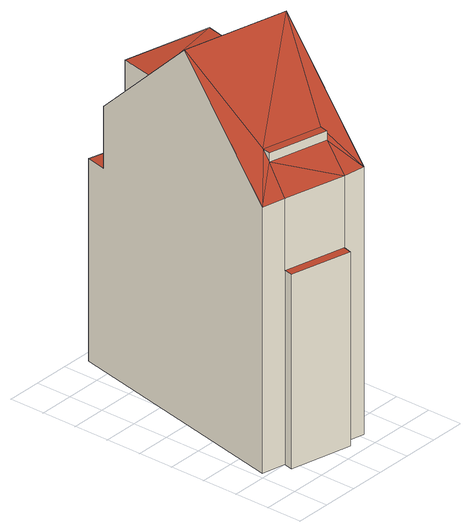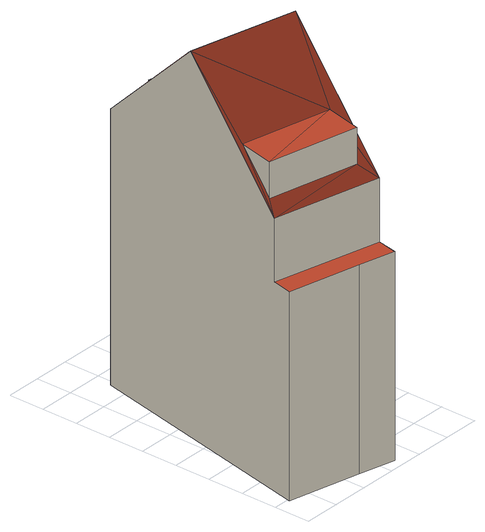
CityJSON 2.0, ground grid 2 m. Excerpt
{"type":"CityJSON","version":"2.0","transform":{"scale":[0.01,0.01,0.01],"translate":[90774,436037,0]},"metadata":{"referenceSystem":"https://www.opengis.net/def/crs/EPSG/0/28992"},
"CityObjects":{
"building1":{"type":"Building","attributes":{"measuredHeight":20.7,"yearOfConstruction":1929,"LAAGSTE_BOUWLAAG":0,"AANTAL_BOUWLAGEN":5,"AANTAL_ADRESSEN":2,"WIJK":"Delfshaven","PANDSOORT":"Tussenpand","BUURT":"Nieuwe Westen","HOOGSTE_BOUWLAAG":4},"address":[{"CountryName":"Nederland","LocalityName":"Rotterdam","ThoroughfareNumber":"335-335","ThoroughfareName":"Rochussenstraat","PostalCode":"3023DH"}],"children":["building1-1","building1-2"],"geometry":[{"type":"Solid","lod":"2","boundaries":[[[[0,1,2]],[[3,1,0,4]],[[4,5,3]],[[4,0,2]],[[5,4,2]],[[6,7,8]],[[9,10,7,6]],[[11,10,9]],[[11,9,6,8]],[[12,13,14,15]],[[13,16,17,18,14]],[[19,20,21,12,15]],[[22,23,24,25]],[[26,27,28,21,20,29,30]],[[18,24,23,14]],[[15,22,25,19]],[[29,31,32,30]],[[31,33,34,32]],[[26,35,36,27]],[[17,16,37,36,35,34,33]],[[8,21,28]],[[11,8,28]],[[10,13,12]],[[11,37,16]],[[11,28,37]],[[21,8,7]],[[10,16,13]],[[10,11,16]],[[10,12,7]],[[12,21,7]],[[14,23,22,15]],[[36,2,1]],[[3,27,1]],[[28,2,37]],[[2,28,5]],[[36,37,2]],[[27,36,1]],[[5,28,27]],[[3,5,27]],[[26,30,32,34,35]],[[33,31,29,20,19,25,24,18,17]]]],"semantics":{"surfaces":[{"type":"WallSurface"},{"type":"RoofSurface"},{"type":"GroundSurface"}],"values":[[0,0,0,1,1,0,0,0,1,0,0,0,0,0,0,0,0,0,0,0,1,1,1,1,1,1,1,1,1,1,1,1,1,1,1,1,1,1,1,1,2]]}}]},
"building1-1":{"type":"BuildingInstallation","parents":["building1"],"geometry":[{"type":"MultiSurface","lod":"2","boundaries":[[[6,7,8]],[[9,10,7,6]],[[11,10,9]],[[11,9,6,8]]],"semantics":{"surfaces":[{"type":"WallSurface"},{"type":"RoofSurface"}],"values":[0,0,0,1]}}]},
"building1-2":{"type":"BuildingInstallation","parents":["building1"],"geometry":[{"type":"MultiSurface","lod":"2","boundaries":[[[0,1,2]],[[3,1,0,4]],[[4,5,3]],[[5,4,2]],[[4,0,2]]],"semantics":{"surfaces":[{"type":"WallSurface"},{"type":"RoofSurface"}],"values":[0,0,0,1,1]}}]}
},
"vertices":[
[352,1349,1729],[352,1349,1532],[307,1148,1730],[849,1236,1529],[849,1236,1726],[803,1035,1727],[545,252,1660],[545,252,1610],[556,301,1660],[208,330,1660],[208,330,1610],[219,379,1660],[514,119,1475],[167,199,1475],[167,199,1077],[514,119,1077],[35,230,1475],[35,230,0],[167,199,0],[514,119,0],[628,93,0],[628,93,1482],[502,72,1077],[156,151,1077],[156,151,0],[502,72,0],[889,1298,1122],[889,1298,1463],[755,681,2070],[913,1409,0],[913,1409,1122],[517,1498,0],[517,1498,1122],[318,1548,0],[318,1548,1122],[294,1436,1122],[294,1436,1464],[161,819,2070]
]}
